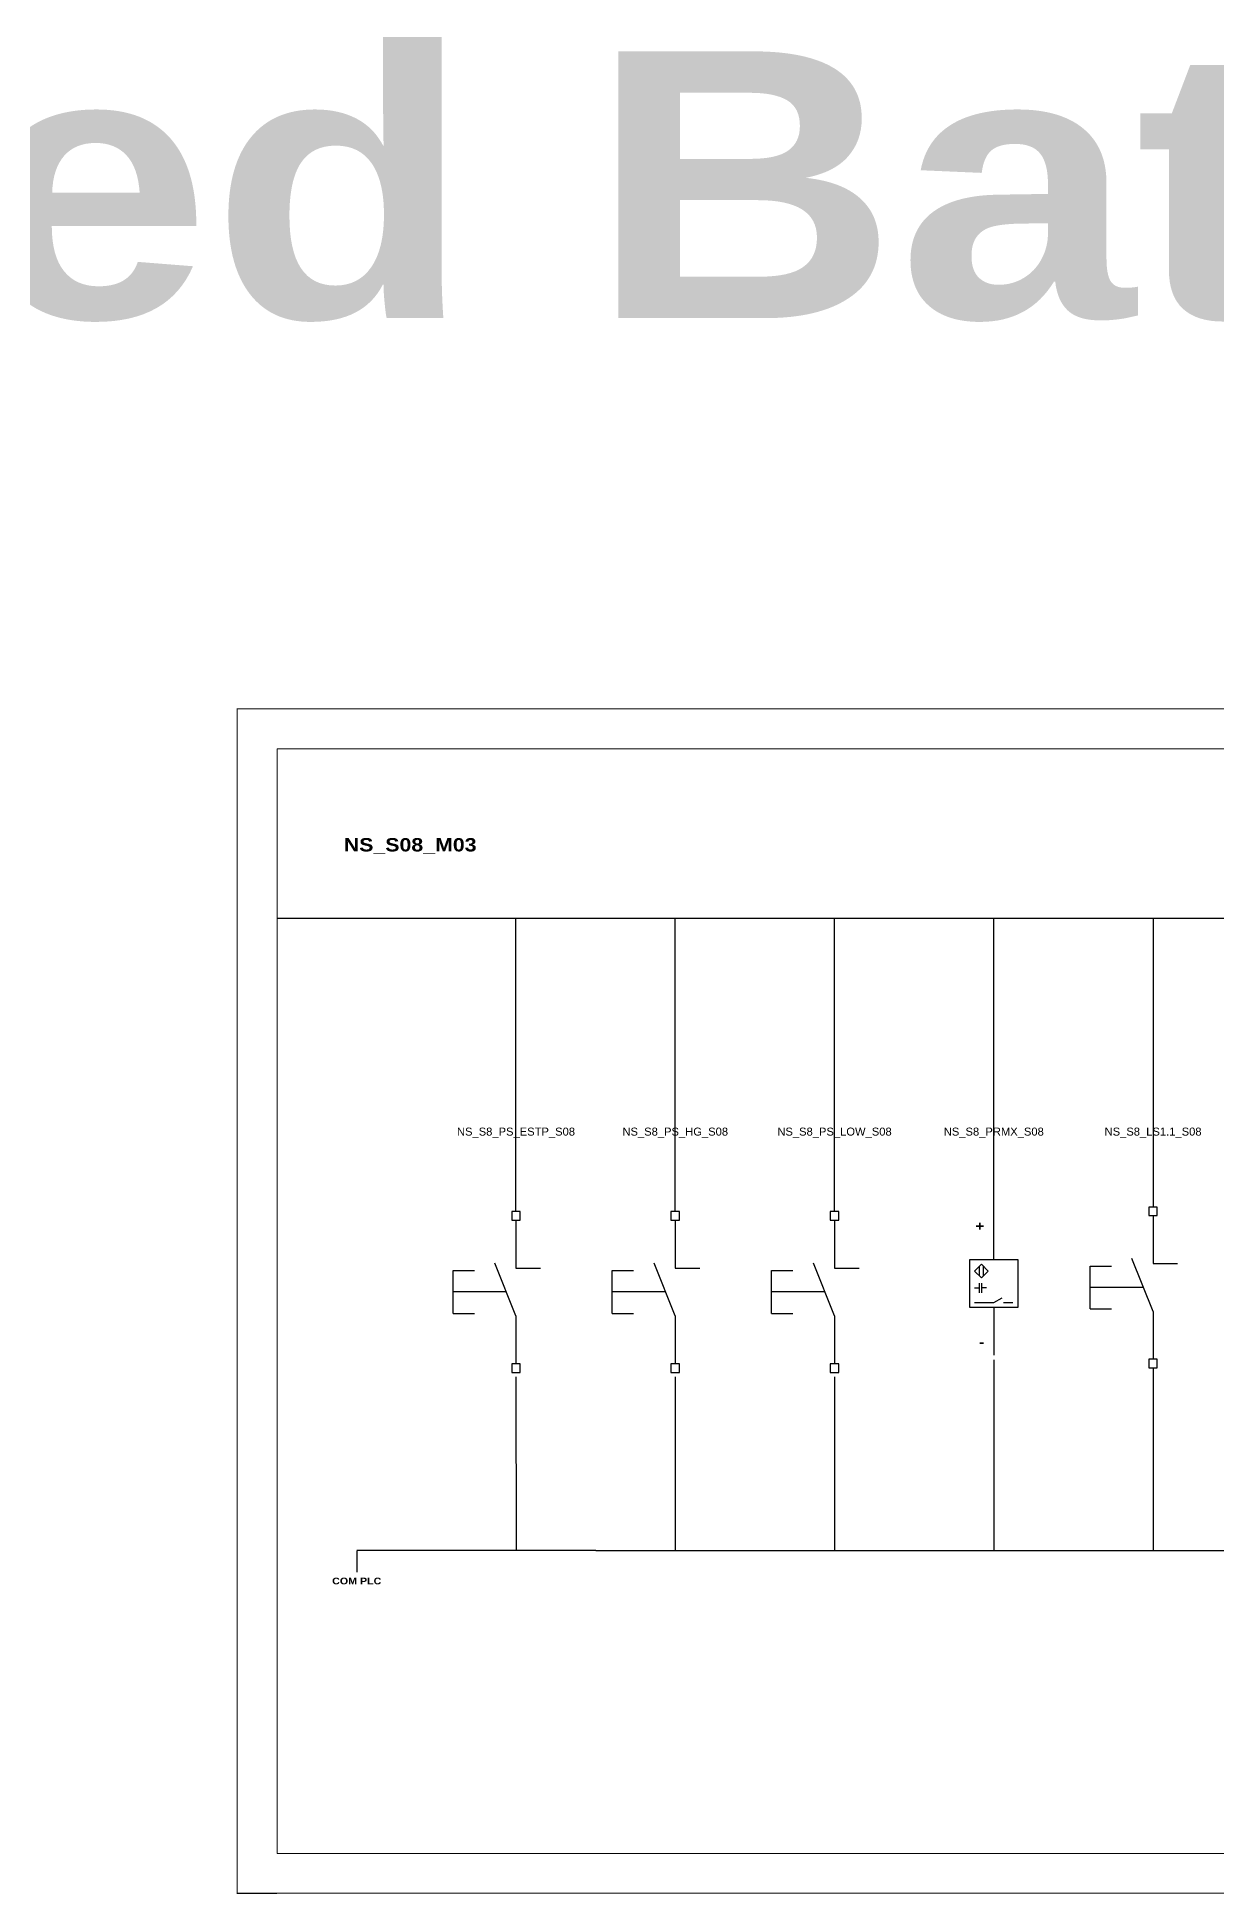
# Model space of a CAD drawing. Header units: centimetres. Extents: x 17259 to 54652, y 10858 to 53453.
# Drawn here: x 32067 to 36489, y 46494 to 53453 of the extents above; entities that cross this region are included whole.
import ezdxf
from ezdxf.enums import TextEntityAlignment as Align

# ---------------------------------------------------------------- set-up
doc = ezdxf.new("R2010")
doc.units = ezdxf.units.CM
doc.header["$MEASUREMENT"] = 0
for name, color, linetype in [('Etiket-Line-L', 7, 'Continuous'), ('EtIket-Line-S', 2, 'Continuous'), ('Etiket-Text-List1', 3, 'Continuous')]:
    doc.layers.add(name, color=color, linetype=linetype)
doc.styles.add('Bold', font='ariblk.ttf', dxfattribs={"height": 25.4})
doc.styles.add('DIM', font='romans', dxfattribs={"height": 6.096})
doc.styles.get("Standard").update_dxf_attribs({"font": 'arial.ttf'})

# ---------------------------------------------------------------- blocks, each defined once
blk = doc.blocks.new('x5 Out Line')
at = {"const_width": 0.3}
for points in [[(9.65, 286.71), (0, 286.71), (0, 277.06)], [(405.45, 277.06), (405.45, 286.71), (395.8, 286.71)], [(0, 9.65), (0, 0), (9.65, 0)], [(405.45, 9.65), (405.45, 0), (395.8, 0)]]:
    blk.add_lwpolyline(points, dxfattribs=at)
at = {"lineweight": 15}
blk.add_lwpolyline([(395.8, 9.65), (395.8, 277.06), (9.65, 277.06), (9.65, 9.65)], close=True, dxfattribs=at)
at = {"layer": 'EtIket-Line-S', "lineweight": 9, "ltscale": 0.5}
blk.add_lwpolyline([(0, 0), (405.45, 0), (405.45, 286.71), (0, 286.71)], close=True, dxfattribs=at)

msp = doc.modelspace()

# ---------------------------------------------------------------- linework, layer by layer
at = {"color": 146, "ltscale": 50, "true_color": 0x105689}
for p, q in [((32966, 50151.1), (33563, 50151.1)), ((33563, 50151.1), (34160, 50151.1)), ((33861.5, 49051.1), (33861.5, 50151.1)), ((34160, 50151.1), (34757, 50151.1)), ((34458.5, 49051.1), (34458.5, 50151.1)), ((34757, 50151.1), (35354, 50151.1)), ((35055.5, 49051.1), (35055.5, 50151.1)), ((35354, 50151.1), (35951, 50151.1)), ((35652.5, 49051.1), (35652.5, 50151.1)), ((35951, 50151.1), (36548, 50151.1)), ((36249.5, 50151.1), (36249.5, 49068.2)), ((35652.5, 48495.5), (35652.5, 47780.9)), ((36249.5, 48465.7), (36249.5, 47780.9)), ((33861.5, 48431.5), (33862.3, 47780.9)), ((34458.5, 48431.5), (34458.5, 47780.9)), ((35055.5, 48431.5), (35055.5, 47780.9)), ((34161, 47780.9), (33264.5, 47780.9)), ((33264.5, 47779.2), (33264.5, 47699.2)), ((34161, 47780.9), (35356, 47780.9)), ((35356, 47780.9), (35356, 47780.9)), ((35356, 47780.9), (36551, 47780.9))]:
    msp.add_line(p, q, dxfattribs=at)
at = {"ltscale": 50}
for p, q in [((33861.5, 49019.1), (33861.5, 48839.6)), ((34458.5, 49019.1), (34458.5, 48839.6)), ((35055.5, 49019.1), (35055.5, 48839.6)), ((35652.5, 48871.6), (35652.5, 49051.1)), ((36249.5, 49036.2), (36249.5, 48856.7)), ((35580.7, 48764.9), (35598.7, 48764.9)), ((35625.6, 48764.9), (35607.6, 48764.9)), ((33861.5, 48660.1), (33861.5, 48480.6)), ((34458.5, 48660.1), (34458.5, 48480.6)), ((35055.5, 48660.1), (35055.5, 48480.6)), ((35652.5, 48692.1), (35652.5, 48512.6)), ((35688.4, 48710.1), (35724.3, 48710.1)), ((36249.5, 48677.2), (36249.5, 48497.7))]:
    msp.add_line(p, q, dxfattribs=at)
at = {"ltscale": 500}
for p, q in [((33861.5, 48660.1), (33782.3, 48858.2)), ((34458.5, 48660.1), (34379.3, 48858.2)), ((35055.5, 48660.1), (34976.3, 48858.2)), ((36249.5, 48677.2), (36170.3, 48875.3)), ((36249.5, 48856.7), (36341.3, 48856.7)), ((33625.6, 48669.9), (33625.6, 48829.9)), ((33625.6, 48829.9), (33705.6, 48829.9)), ((33861.5, 48839.6), (33953.3, 48839.6)), ((34222.6, 48669.9), (34222.6, 48829.9)), ((34222.6, 48829.9), (34302.6, 48829.9)), ((34458.5, 48839.6), (34550.3, 48839.6)), ((34819.6, 48669.9), (34819.6, 48829.9)), ((34819.6, 48829.9), (34899.6, 48829.9)), ((35055.5, 48839.6), (35147.3, 48839.6)), ((36013.6, 48687), (36013.6, 48847)), ((36013.6, 48847), (36093.6, 48847)), ((33825.6, 48749.9), (33625.6, 48749.9)), ((34422.6, 48749.9), (34222.6, 48749.9)), ((35019.6, 48749.9), (34819.6, 48749.9)), ((36213.6, 48767), (36013.6, 48767)), ((33625.6, 48669.9), (33705.6, 48669.9)), ((34222.6, 48669.9), (34302.6, 48669.9)), ((34819.6, 48669.9), (34899.6, 48669.9)), ((36013.6, 48687), (36093.6, 48687))]:
    msp.add_line(p, q, dxfattribs=at)
for points in [[(36233.5, 49036.2), (36265.5, 49036.2), (36265.5, 49068.2), (36233.5, 49068.2)], [(33845.5, 49019.1), (33877.5, 49019.1), (33877.5, 49051.1), (33845.5, 49051.1)], [(34442.5, 49019.1), (34474.5, 49019.1), (34474.5, 49051.1), (34442.5, 49051.1)], [(35039.5, 49019.1), (35071.5, 49019.1), (35071.5, 49051.1), (35039.5, 49051.1)], [(33845.5, 48448.6), (33877.5, 48448.6), (33877.5, 48480.6), (33845.5, 48480.6)], [(34442.5, 48448.6), (34474.5, 48448.6), (34474.5, 48480.6), (34442.5, 48480.6)], [(35039.5, 48448.6), (35071.5, 48448.6), (35071.5, 48480.6), (35039.5, 48480.6)], [(36233.5, 48465.7), (36265.5, 48465.7), (36265.5, 48497.7), (36233.5, 48497.7)]]:
    msp.add_lwpolyline(points, close=True, dxfattribs=at)
at = {"ltscale": 50}
for points in [[(35562.8, 48871.6), (35742.3, 48871.6), (35742.3, 48692.1), (35562.8, 48692.1)], [(35606.1, 48802.9), (35580.7, 48828.3), (35606.1, 48853.7), (35631.5, 48828.3)]]:
    msp.add_lwpolyline(points, close=True, dxfattribs=at)
for points in [[(35598.9, 48810.1), (35598.9, 48846.5)], [(35613.3, 48846.5), (35613.3, 48810.1)], [(35580.7, 48710.1), (35652.5, 48710.1), (35683.6, 48728)], [(35598.7, 48746.9), (35598.7, 48764.9), (35598.7, 48782.8)], [(35607.6, 48746.9), (35607.6, 48764.9), (35607.6, 48782.8)]]:
    msp.add_lwpolyline(points, dxfattribs=at)

# ---------------------------------------------------------------- block references
at = {"layer": 'Etiket-Line-L', "lineweight": 0}
ref = msp.add_blockref('x5 Out Line', (32816.5, 46496.4), dxfattribs=dict(at, xscale=15.48351216233742, yscale=15.48351216233742, zscale=15.48351216233742))
ref.add_attrib('FILE_NAME', '-', (37946.7, 46604.3), dxfattribs={"layer": 'Etiket-Text-List1', "lineweight": 13, "height": 21.7, "style": 'DIM', "width": 0.7})

# ---------------------------------------------------------------- texts
at = {"ltscale": 500, "style": 'Bold'}
for s, height, p in [('PLAN 3 - Non Sanded Batching', 1000, (17260.9, 52400.1)), ('NS_S08_M03', 50, (33216, 50401.1))]:
    msp.add_text(s, height=height, dxfattribs=at).set_placement(p)
at = {"ltscale": 50}
for s, p in [('NS_S8_PS_ESTP_S08', (33861.5, 49351.1)), ('NS_S8_PS_HG_S08', (34458.5, 49351.1)), ('NS_S8_PS_LOW_S08', (35055.5, 49351.1)), ('NS_S8_PRMX_S08', (35652.5, 49351.1)), ('NS_S8_LS1.1_S08', (36249.5, 49351.1))]:
    msp.add_text(s, height=30, dxfattribs=at).set_placement(p, align=Align.MIDDLE_CENTER)
at = {"ltscale": 500, "style": 'Bold'}
msp.add_text('+', height=35.9, dxfattribs=at).set_placement((35616.6, 49015.2), align=Align.TOP_RIGHT)
msp.add_text('-', height=35.9, dxfattribs=at).set_placement((35616.6, 48534.2), align=Align.BOTTOM_RIGHT)
at = {"ltscale": 50, "style": 'Bold'}
msp.add_text('COM PLC', height=25, dxfattribs=at).set_placement((33264.5, 47679.2), align=Align.TOP_CENTER)

doc.saveas('drawing.dxf')
